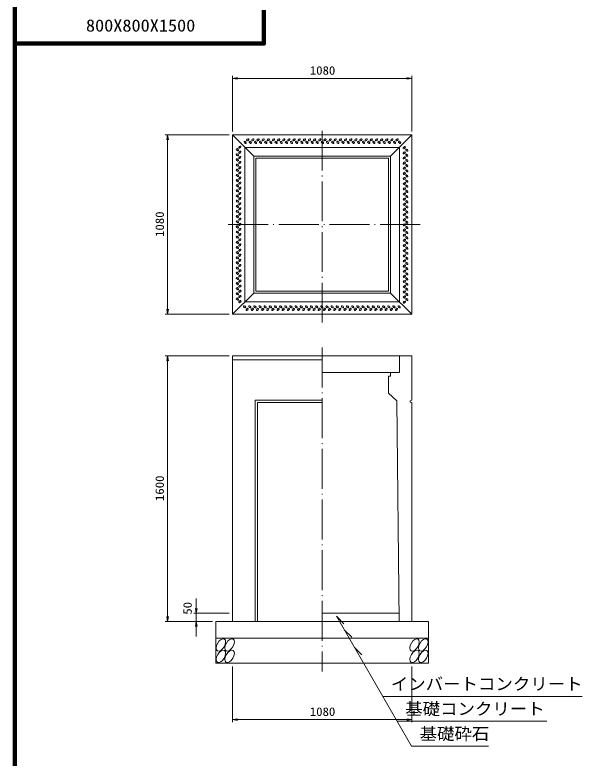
# Model space of a CAD drawing. Units: millimetres, scale not verified. Extents: x -8410 to 41710, y -74801 to 5940.
# Drawn here: x 15810 to 19225, y -62942 to -58467 of the extents above; entities that cross this region are included whole.
import ezdxf
from ezdxf.enums import TextEntityAlignment as Align

# ---------------------------------------------------------------- set-up
doc = ezdxf.new("R2010")
doc.units = ezdxf.units.MM
doc.header["$LTSCALE"] = 20
doc.linetypes.add('LONG_DASHED_DOTTED', pattern=[15.25, 12, -1.5, 0.25, -1.5])
for name, color, linetype, lineweight in [('0-0_グループ[0](0)-D-BMK(0)', 2, 'LONG_DASHED_DOTTED', 13), ('0-1_グループ[0](0)-D-STR(1)', 1, 'Continuous', 13), ('0-2_グループ[0](0)-D-STR-DIM(2)', 7, 'Continuous', 13), ('0-3_グループ[0](0)-D-STR-HTXT(3)', 7, 'Continuous', 13), ('0-5_グループ[0](0)-D-TTL(5)', 2, 'Continuous', 140)]:
    doc.layers.add(name, color=color, linetype=linetype, lineweight=lineweight)
doc.layers.add('0-4_グループ[0](0)-D-STR-TXT(4)', color=7, linetype='Continuous')
doc.layers.add('0-6_グループ[0](0)-D-TTL-TXT(6)', color=7, linetype='Continuous')
doc.styles.add('ＭＳ ゴシック', font='')
doc.styles.get('ＭＳ ゴシック').set_extended_font_data('MS Gothic')

msp = doc.modelspace()

# ---------------------------------------------------------------- linework, layer by layer
at = {"layer": '0-0_グループ[0](0)-D-BMK(0)'}
for p, q in [((17660, -60320), (17660, -59140)), ((18250, -59730), (17070, -59730)), ((17660, -60470), (17660, -62420))]:
    msp.add_line(p, q, dxfattribs=at)
at = {"layer": '0-1_グループ[0](0)-D-STR(1)'}
for p, q in [((17120, -59190), (18200, -59190)), ((17120, -60270), (17120, -59190)), ((17248, -59318), (17120, -59190)), ((18072, -59318), (18200, -59190)), ((18200, -59190), (18200, -60270)), ((17195, -59265), (18125, -59265)), ((17195, -60195), (17195, -59265)), ((18125, -59265), (18125, -60195)), ((17248, -59318), (18072, -59318)), ((17248, -60142), (17248, -59318)), ((17260, -59330), (18060, -59330)), ((17260, -60130), (17260, -59330)), ((18060, -59330), (18060, -60130)), ((18072, -59318), (18072, -60142)), ((18060, -60130), (17260, -60130)), ((17120, -60270), (17248, -60142)), ((18072, -60142), (17248, -60142)), ((18072, -60142), (18200, -60270)), ((18125, -60195), (17195, -60195)), ((18200, -60270), (17120, -60270)), ((18200, -60520), (17120, -60520)), ((17120, -60520), (17120, -62120)), ((18125, -60520), (18125, -60620)), ((18200, -60520), (18200, -60786.5)), ((17660, -60543.3), (17120, -60543.3)), ((18125, -60620), (17660, -60620)), ((18060, -60642), (18060, -60745)), ((18060, -60745), (18110, -60790)), ((17256.5, -60786.5), (17256.5, -62120)), ((17256.5, -60786.5), (17660, -60786.5)), ((17271.5, -60801.5), (17271.5, -62120)), ((17271.5, -60801.5), (17660, -60801.5)), ((18110, -60790), (18124.41, -62120)), ((18190, -60790), (18200, -60786.5)), ((18200, -60801.5), (18200, -62120)), ((18123.87, -62070), (17660, -62070)), ((18300, -62120), (17020, -62120)), ((17020, -62120), (17020, -62370)), ((18300, -62120), (18300, -62370)), ((18300, -62220), (17020, -62220)), ((18300, -62370), (17020, -62370))]:
    msp.add_line(p, q, dxfattribs=at)
for points in [[(18072, -60620), (18072, -60642), (18060, -60642)], [(18200, -60801.5), (18190, -60798), (18190, -60790)]]:
    msp.add_lwpolyline(points, dxfattribs=at)
for centre, major_axis, ratio in [((17196.39, -59235.14), (6.01, -6.01), 0.529412), ((17211.89, -59219.64), (-6.01, -6.01), 0.529412), ((17227.43, -59235.11), (6.01, -6.01), 0.529412), ((17242.93, -59219.61), (-6.01, -6.01), 0.529412), ((17258.43, -59235.11), (6.01, -6.01), 0.529412), ((17273.93, -59219.61), (-6.01, -6.01), 0.529412), ((17289.43, -59235.11), (6.01, -6.01), 0.529412), ((17304.93, -59219.61), (-6.01, -6.01), 0.529412), ((17320.46, -59235.07), (6.01, -6.01), 0.529412), ((17335.96, -59219.57), (-6.01, -6.01), 0.529412), ((17351.46, -59235.07), (6.01, -6.01), 0.529412), ((17366.96, -59219.57), (-6.01, -6.01), 0.529412), ((17382.46, -59235.07), (6.01, -6.01), 0.529412), ((17397.96, -59219.57), (-6.01, -6.01), 0.529412), ((17413.5, -59235.03), (6.01, -6.01), 0.529412), ((17429, -59219.53), (-6.01, -6.01), 0.529412), ((17444.5, -59235.03), (6.01, -6.01), 0.529412), ((17460, -59219.53), (-6.01, -6.01), 0.529412), ((17475.5, -59235.03), (6.01, -6.01), 0.529412), ((17491, -59219.53), (-6.01, -6.01), 0.529412), ((17506.5, -59235.03), (6.01, -6.01), 0.529412), ((17522, -59219.53), (-6.01, -6.01), 0.529412), ((17537.5, -59235.03), (6.01, -6.01), 0.529412), ((17553, -59219.53), (-6.01, -6.01), 0.529412), ((17568.5, -59235.03), (6.01, -6.01), 0.529412), ((17584, -59219.53), (-6.01, -6.01), 0.529412), ((17599.5, -59235.03), (6.01, -6.01), 0.529412), ((17615, -59219.53), (-6.01, -6.01), 0.529412), ((17630.5, -59235.03), (6.01, -6.01), 0.529412), ((17646, -59219.53), (-6.01, -6.01), 0.529412), ((17661.5, -59235.03), (6.01, -6.01), 0.529412), ((17677, -59219.53), (-6.01, -6.01), 0.529412), ((17692.5, -59235.03), (6.01, -6.01), 0.529412), ((17708, -59219.53), (-6.01, -6.01), 0.529412), ((17723.5, -59235.03), (6.01, -6.01), 0.529412), ((17739, -59219.53), (-6.01, -6.01), 0.529412), ((17754.5, -59235.03), (6.01, -6.01), 0.529412), ((17770, -59219.53), (-6.01, -6.01), 0.529412), ((17785.5, -59235.03), (6.01, -6.01), 0.529412), ((17801, -59219.53), (-6.01, -6.01), 0.529412), ((17816.5, -59235.03), (6.01, -6.01), 0.529412), ((17832, -59219.53), (-6.01, -6.01), 0.529412), ((17847.5, -59235.03), (6.01, -6.01), 0.529412), ((17863, -59219.53), (-6.01, -6.01), 0.529412), ((17878.5, -59235.03), (6.01, -6.01), 0.529412), ((17894, -59219.53), (-6.01, -6.01), 0.529412), ((17909.5, -59235.03), (6.01, -6.01), 0.529412), ((17925, -59219.53), (-6.01, -6.01), 0.529412), ((17940.5, -59235.03), (6.01, -6.01), 0.529412), ((17956, -59219.53), (-6.01, -6.01), 0.529412), ((17971.5, -59235.03), (6.01, -6.01), 0.529412), ((17987, -59219.53), (-6.01, -6.01), 0.529412), ((18002.5, -59235.03), (6.01, -6.01), 0.529412), ((18018, -59219.53), (-6.01, -6.01), 0.529412), ((18033.5, -59235.03), (6.01, -6.01), 0.529412), ((18049, -59219.53), (-6.01, -6.01), 0.529412), ((18064.5, -59235.03), (6.01, -6.01), 0.529412), ((18080, -59219.53), (-6.01, -6.01), 0.529412), ((18095.5, -59235.03), (6.01, -6.01), 0.529412), ((18111, -59219.53), (-6.01, -6.01), 0.529412), ((18126.5, -59235.03), (6.01, -6.01), 0.529412), ((17149.53, -59279), (6.01, -6.01), 0.529412), ((17165.03, -59263.5), (6.01, 6.01), 0.529412), ((18154.86, -59266.39), (-6.01, -6.01), 0.529412), ((18170.36, -59281.89), (-6.01, 6.01), 0.529412), ((17149.53, -59310), (6.01, -6.01), 0.529412), ((17165.03, -59294.5), (6.01, 6.01), 0.529412), ((17165.03, -59325.5), (6.01, 6.01), 0.529412), ((18154.89, -59297.43), (-6.01, -6.01), 0.529412), ((18154.89, -59328.43), (-6.01, -6.01), 0.529412), ((18170.39, -59312.93), (-6.01, 6.01), 0.529412), ((17149.53, -59341), (6.01, -6.01), 0.529412), ((17149.53, -59372), (6.01, -6.01), 0.529412), ((17165.03, -59356.5), (6.01, 6.01), 0.529412), ((18154.89, -59359.43), (-6.01, -6.01), 0.529412), ((18170.39, -59343.93), (-6.01, 6.01), 0.529412), ((18170.39, -59374.93), (-6.01, 6.01), 0.529412), ((17149.53, -59403), (6.01, -6.01), 0.529412), ((17165.03, -59387.5), (6.01, 6.01), 0.529412), ((17165.03, -59418.5), (6.01, 6.01), 0.529412), ((18154.93, -59390.46), (-6.01, -6.01), 0.529412), ((18154.93, -59421.46), (-6.01, -6.01), 0.529412), ((18170.43, -59405.96), (-6.01, 6.01), 0.529412), ((17149.53, -59434), (6.01, -6.01), 0.529412), ((17149.53, -59465), (6.01, -6.01), 0.529412), ((17165.03, -59449.5), (6.01, 6.01), 0.529412), ((18154.93, -59452.46), (-6.01, -6.01), 0.529412), ((18170.43, -59436.96), (-6.01, 6.01), 0.529412), ((18170.43, -59467.96), (-6.01, 6.01), 0.529412), ((17149.53, -59496), (6.01, -6.01), 0.529412), ((17165.03, -59480.5), (6.01, 6.01), 0.529412), ((17165.03, -59511.5), (6.01, 6.01), 0.529412), ((18154.97, -59483.5), (-6.01, -6.01), 0.529412), ((18154.97, -59514.5), (-6.01, -6.01), 0.529412), ((18170.47, -59499), (-6.01, 6.01), 0.529412), ((17149.53, -59527), (6.01, -6.01), 0.529412), ((17149.53, -59558), (6.01, -6.01), 0.529412), ((17165.03, -59542.5), (6.01, 6.01), 0.529412), ((18154.97, -59545.5), (-6.01, -6.01), 0.529412), ((18170.47, -59530), (-6.01, 6.01), 0.529412), ((18170.47, -59561), (-6.01, 6.01), 0.529412), ((17149.53, -59589), (6.01, -6.01), 0.529412), ((17165.03, -59573.5), (6.01, 6.01), 0.529412), ((17165.03, -59604.5), (6.01, 6.01), 0.529412), ((18154.97, -59576.5), (-6.01, -6.01), 0.529412), ((18170.47, -59592), (-6.01, 6.01), 0.529412), ((17149.53, -59620), (6.01, -6.01), 0.529412), ((17149.53, -59651), (6.01, -6.01), 0.529412), ((17165.03, -59635.5), (6.01, 6.01), 0.529412), ((18154.97, -59607.5), (-6.01, -6.01), 0.529412), ((18154.97, -59638.5), (-6.01, -6.01), 0.529412), ((18170.47, -59623), (-6.01, 6.01), 0.529412), ((17149.53, -59682), (6.01, -6.01), 0.529412), ((17165.03, -59666.5), (6.01, 6.01), 0.529412), ((18154.97, -59669.5), (-6.01, -6.01), 0.529412), ((18170.47, -59654), (-6.01, 6.01), 0.529412), ((18170.47, -59685), (-6.01, 6.01), 0.529412), ((17149.53, -59713), (6.01, -6.01), 0.529412), ((17165.03, -59697.5), (6.01, 6.01), 0.529412), ((17165.03, -59728.5), (6.01, 6.01), 0.529412), ((18154.97, -59700.5), (-6.01, -6.01), 0.529412), ((18154.97, -59731.5), (-6.01, -6.01), 0.529412), ((18170.47, -59716), (-6.01, 6.01), 0.529412), ((17149.53, -59744), (6.01, -6.01), 0.529412), ((17149.53, -59775), (6.01, -6.01), 0.529412), ((17165.03, -59759.5), (6.01, 6.01), 0.529412), ((18154.97, -59762.5), (-6.01, -6.01), 0.529412), ((18170.47, -59747), (-6.01, 6.01), 0.529412), ((18170.47, -59778), (-6.01, 6.01), 0.529412), ((17149.53, -59806), (6.01, -6.01), 0.529412), ((17165.03, -59790.5), (6.01, 6.01), 0.529412), ((17165.03, -59821.5), (6.01, 6.01), 0.529412), ((18154.97, -59793.5), (-6.01, -6.01), 0.529412), ((18154.97, -59824.5), (-6.01, -6.01), 0.529412), ((18170.47, -59809), (-6.01, 6.01), 0.529412), ((17149.53, -59837), (6.01, -6.01), 0.529412), ((17149.53, -59868), (6.01, -6.01), 0.529412), ((17165.03, -59852.5), (6.01, 6.01), 0.529412), ((18154.97, -59855.5), (-6.01, -6.01), 0.529412), ((18170.47, -59840), (-6.01, 6.01), 0.529412), ((18170.47, -59871), (-6.01, 6.01), 0.529412), ((17149.53, -59899), (6.01, -6.01), 0.529412), ((17165.03, -59883.5), (6.01, 6.01), 0.529412), ((17165.03, -59914.5), (6.01, 6.01), 0.529412), ((18154.97, -59886.5), (-6.01, -6.01), 0.529412), ((18154.97, -59917.5), (-6.01, -6.01), 0.529412), ((18170.47, -59902), (-6.01, 6.01), 0.529412), ((17149.53, -59930), (6.01, -6.01), 0.529412), ((17149.53, -59961), (6.01, -6.01), 0.529412), ((17165.03, -59945.5), (6.01, 6.01), 0.529412), ((18154.97, -59948.5), (-6.01, -6.01), 0.529412), ((18170.47, -59933), (-6.01, 6.01), 0.529412), ((18170.47, -59964), (-6.01, 6.01), 0.529412), ((17149.57, -59992.04), (6.01, -6.01), 0.529412), ((17165.03, -59976.5), (6.01, 6.01), 0.529412), ((17165.07, -60007.54), (6.01, 6.01), 0.529412), ((18154.97, -59979.5), (-6.01, -6.01), 0.529412), ((18170.47, -59995), (-6.01, 6.01), 0.529412), ((17149.57, -60023.04), (6.01, -6.01), 0.529412), ((17149.57, -60054.04), (6.01, -6.01), 0.529412), ((17165.07, -60038.54), (6.01, 6.01), 0.529412), ((18154.97, -60010.5), (-6.01, -6.01), 0.529412), ((18154.97, -60041.5), (-6.01, -6.01), 0.529412), ((18170.47, -60026), (-6.01, 6.01), 0.529412), ((17149.61, -60085.07), (6.01, -6.01), 0.529412), ((17165.07, -60069.54), (6.01, 6.01), 0.529412), ((18154.97, -60072.5), (-6.01, -6.01), 0.529412), ((18170.47, -60057), (-6.01, 6.01), 0.529412), ((18170.47, -60088), (-6.01, 6.01), 0.529412), ((17149.61, -60116.07), (6.01, -6.01), 0.529412), ((17165.11, -60100.57), (6.01, 6.01), 0.529412), ((17165.11, -60131.57), (6.01, 6.01), 0.529412), ((18154.97, -60103.5), (-6.01, -6.01), 0.529412), ((18154.97, -60134.5), (-6.01, -6.01), 0.529412), ((18170.47, -60119), (-6.01, 6.01), 0.529412), ((17149.61, -60147.07), (6.01, -6.01), 0.529412), ((17149.64, -60178.11), (6.01, -6.01), 0.529412), ((17165.11, -60162.57), (6.01, 6.01), 0.529412), ((18154.97, -60165.5), (-6.01, -6.01), 0.529412), ((18170.47, -60150), (-6.01, 6.01), 0.529412), ((18170.47, -60181), (-6.01, 6.01), 0.529412), ((17165.14, -60193.61), (6.01, 6.01), 0.529412), ((17193.5, -60224.97), (-6.01, 6.01), 0.529412), ((17224.5, -60224.97), (-6.01, 6.01), 0.529412), ((17255.5, -60224.97), (-6.01, 6.01), 0.529412), ((17286.5, -60224.97), (-6.01, 6.01), 0.529412), ((17317.5, -60224.97), (-6.01, 6.01), 0.529412), ((17348.5, -60224.97), (-6.01, 6.01), 0.529412), ((17379.5, -60224.97), (-6.01, 6.01), 0.529412), ((17410.5, -60224.97), (-6.01, 6.01), 0.529412), ((17441.5, -60224.97), (-6.01, 6.01), 0.529412), ((17472.5, -60224.97), (-6.01, 6.01), 0.529412), ((17503.5, -60224.97), (-6.01, 6.01), 0.529412), ((17534.5, -60224.97), (-6.01, 6.01), 0.529412), ((17565.5, -60224.97), (-6.01, 6.01), 0.529412), ((17596.5, -60224.97), (-6.01, 6.01), 0.529412), ((17627.5, -60224.97), (-6.01, 6.01), 0.529412), ((17658.5, -60224.97), (-6.01, 6.01), 0.529412), ((17689.5, -60224.97), (-6.01, 6.01), 0.529412), ((17720.5, -60224.97), (-6.01, 6.01), 0.529412), ((17751.5, -60224.97), (-6.01, 6.01), 0.529412), ((17782.5, -60224.97), (-6.01, 6.01), 0.529412), ((17813.5, -60224.97), (-6.01, 6.01), 0.529412), ((17844.5, -60224.97), (-6.01, 6.01), 0.529412), ((17875.5, -60224.97), (-6.01, 6.01), 0.529412), ((17906.5, -60224.97), (-6.01, 6.01), 0.529412), ((17937.54, -60224.93), (-6.01, 6.01), 0.529412), ((17968.54, -60224.93), (-6.01, 6.01), 0.529412), ((17999.54, -60224.93), (-6.01, 6.01), 0.529412), ((18030.57, -60224.89), (-6.01, 6.01), 0.529412), ((18061.57, -60224.89), (-6.01, 6.01), 0.529412), ((18092.57, -60224.89), (-6.01, 6.01), 0.529412), ((18123.61, -60224.86), (-6.01, 6.01), 0.529412), ((18154.97, -60196.5), (-6.01, -6.01), 0.529412), ((17209, -60240.47), (6.01, 6.01), 0.529412), ((17240, -60240.47), (6.01, 6.01), 0.529412), ((17271, -60240.47), (6.01, 6.01), 0.529412), ((17302, -60240.47), (6.01, 6.01), 0.529412), ((17333, -60240.47), (6.01, 6.01), 0.529412), ((17364, -60240.47), (6.01, 6.01), 0.529412), ((17395, -60240.47), (6.01, 6.01), 0.529412), ((17426, -60240.47), (6.01, 6.01), 0.529412), ((17457, -60240.47), (6.01, 6.01), 0.529412), ((17488, -60240.47), (6.01, 6.01), 0.529412), ((17519, -60240.47), (6.01, 6.01), 0.529412), ((17550, -60240.47), (6.01, 6.01), 0.529412), ((17581, -60240.47), (6.01, 6.01), 0.529412), ((17612, -60240.47), (6.01, 6.01), 0.529412), ((17643, -60240.47), (6.01, 6.01), 0.529412), ((17674, -60240.47), (6.01, 6.01), 0.529412), ((17705, -60240.47), (6.01, 6.01), 0.529412), ((17736, -60240.47), (6.01, 6.01), 0.529412), ((17767, -60240.47), (6.01, 6.01), 0.529412), ((17798, -60240.47), (6.01, 6.01), 0.529412), ((17829, -60240.47), (6.01, 6.01), 0.529412), ((17860, -60240.47), (6.01, 6.01), 0.529412), ((17891, -60240.47), (6.01, 6.01), 0.529412), ((17922.04, -60240.43), (6.01, 6.01), 0.529412), ((17953.04, -60240.43), (6.01, 6.01), 0.529412), ((17984.04, -60240.43), (6.01, 6.01), 0.529412), ((18015.07, -60240.39), (6.01, 6.01), 0.529412), ((18046.07, -60240.39), (6.01, 6.01), 0.529412), ((18077.07, -60240.39), (6.01, 6.01), 0.529412), ((18108.11, -60240.36), (6.01, 6.01), 0.529412), ((17050.65, -62260.5), (-20.62, -35.72), 0.545455), ((17103.15, -62260.5), (-20.62, -35.72), 0.545455), ((18216.65, -62260.5), (-20.62, -35.72), 0.545455), ((18269.15, -62260.5), (-20.62, -35.72), 0.545455), ((17050.65, -62329.5), (-20.62, -35.72), 0.545455), ((17103.15, -62329.5), (-20.62, -35.72), 0.545455), ((18216.65, -62329.5), (-20.62, -35.72), 0.545455), ((18269.15, -62329.5), (-20.62, -35.72), 0.545455)]:
    msp.add_ellipse(centre, major_axis=major_axis, ratio=ratio, dxfattribs=at)
at = {"layer": '0-2_グループ[0](0)-D-STR-DIM(2)'}
for p, q in [((17120, -59170), (17120, -58835)), ((18200, -59170), (18200, -58835)), ((17120, -58850), (18200, -58850)), ((17100, -59190), (16715, -59190)), ((16730, -60270), (16730, -59190)), ((17100, -60270), (16715, -60270)), ((17100, -60520), (16715, -60520)), ((16730, -62120), (16730, -60520)), ((16902.48, -62210), (16902.48, -61980)), ((16902.48, -62070), (16902.48, -61980)), ((17100, -62070), (16887.48, -62070)), ((17000, -62120), (16715, -62120)), ((17000, -62120), (16887.48, -62120)), ((16902.48, -62210), (16902.48, -62120)), ((17120, -62390), (17120, -62725)), ((18200, -62390), (18200, -62725)), ((17120, -62710), (18200, -62710))]:
    msp.add_line(p, q, dxfattribs=at)
for points in [[(17150, -58845), (17120, -58850), (17150, -58855)], [(18170, -58855), (18200, -58850), (18170, -58845)], [(16735, -59220), (16730, -59190), (16725, -59220)], [(16725, -60240), (16730, -60270), (16735, -60240)], [(16735, -60550), (16730, -60520), (16725, -60550)], [(16897.48, -62040), (16902.48, -62070), (16907.48, -62040)], [(16725, -62090), (16730, -62120), (16735, -62090)], [(16907.48, -62150), (16902.48, -62120), (16897.48, -62150)], [(17150, -62705), (17120, -62710), (17150, -62715)], [(18170, -62715), (18200, -62710), (18170, -62705)]]:
    msp.add_lwpolyline(points, dxfattribs=at)
at = {"layer": '0-3_グループ[0](0)-D-STR-HTXT(3)'}
for p, q in [((17745.9, -62086.82), (18198.07, -62870)), ((17745.9, -62086.82), (17791.65, -62132.58)), ((17793.11, -62168.59), (17838.86, -62214.35)), ((17853.78, -62273.68), (17899.53, -62319.43)), ((18024.86, -62570), (19225.46, -62570)), ((18111.47, -62720), (19012.93, -62720)), ((18198.07, -62870), (18662.26, -62870))]:
    msp.add_line(p, q, dxfattribs=at)
at = {"layer": '0-5_グループ[0](0)-D-TTL(5)'}
msp.add_line((15810, -74801.43), (15810, -47940), dxfattribs=at)
msp.add_lwpolyline([(15810, -58640), (17310, -58640), (17310, -58440)], dxfattribs=at)

# ---------------------------------------------------------------- texts
at = {"layer": '0-2_グループ[0](0)-D-STR-DIM(2)', "style": 'ＭＳ ゴシック', "width": 1.1}
for p in [(17585.8, -58843), (17585.8, -62703)]:
    msp.add_text('1080', height=51.32, dxfattribs=at).set_placement(p, align=Align.BOTTOM_LEFT)
for s, p in [('1080', (16723, -59804.2)), ('1600', (16723, -61394.2)), ('50', (16890.47, -62078.3))]:
    msp.add_text(s, height=51.32, rotation=90, dxfattribs=at).set_placement(p, align=Align.BOTTOM_LEFT)
at = {"layer": '0-4_グループ[0](0)-D-STR-TXT(4)', "style": 'ＭＳ ゴシック', "width": 1.05}
for s, p in [('インバートコンクリート', (18073.57, -62553.68)), ('基礎コンクリート', (18160.17, -62703.68)), ('基礎砕石', (18246.77, -62853.68))]:
    msp.add_text(s, height=73.31, dxfattribs=at).set_placement(p, align=Align.BOTTOM_LEFT)
at = {"layer": '0-6_グループ[0](0)-D-TTL-TXT(6)', "style": 'ＭＳ ゴシック', "width": 1.1}
msp.add_text('800X800X1500', height=73.31, dxfattribs=at).set_placement((16238, -58590), align=Align.BOTTOM_LEFT)

doc.saveas('drawing.dxf')
